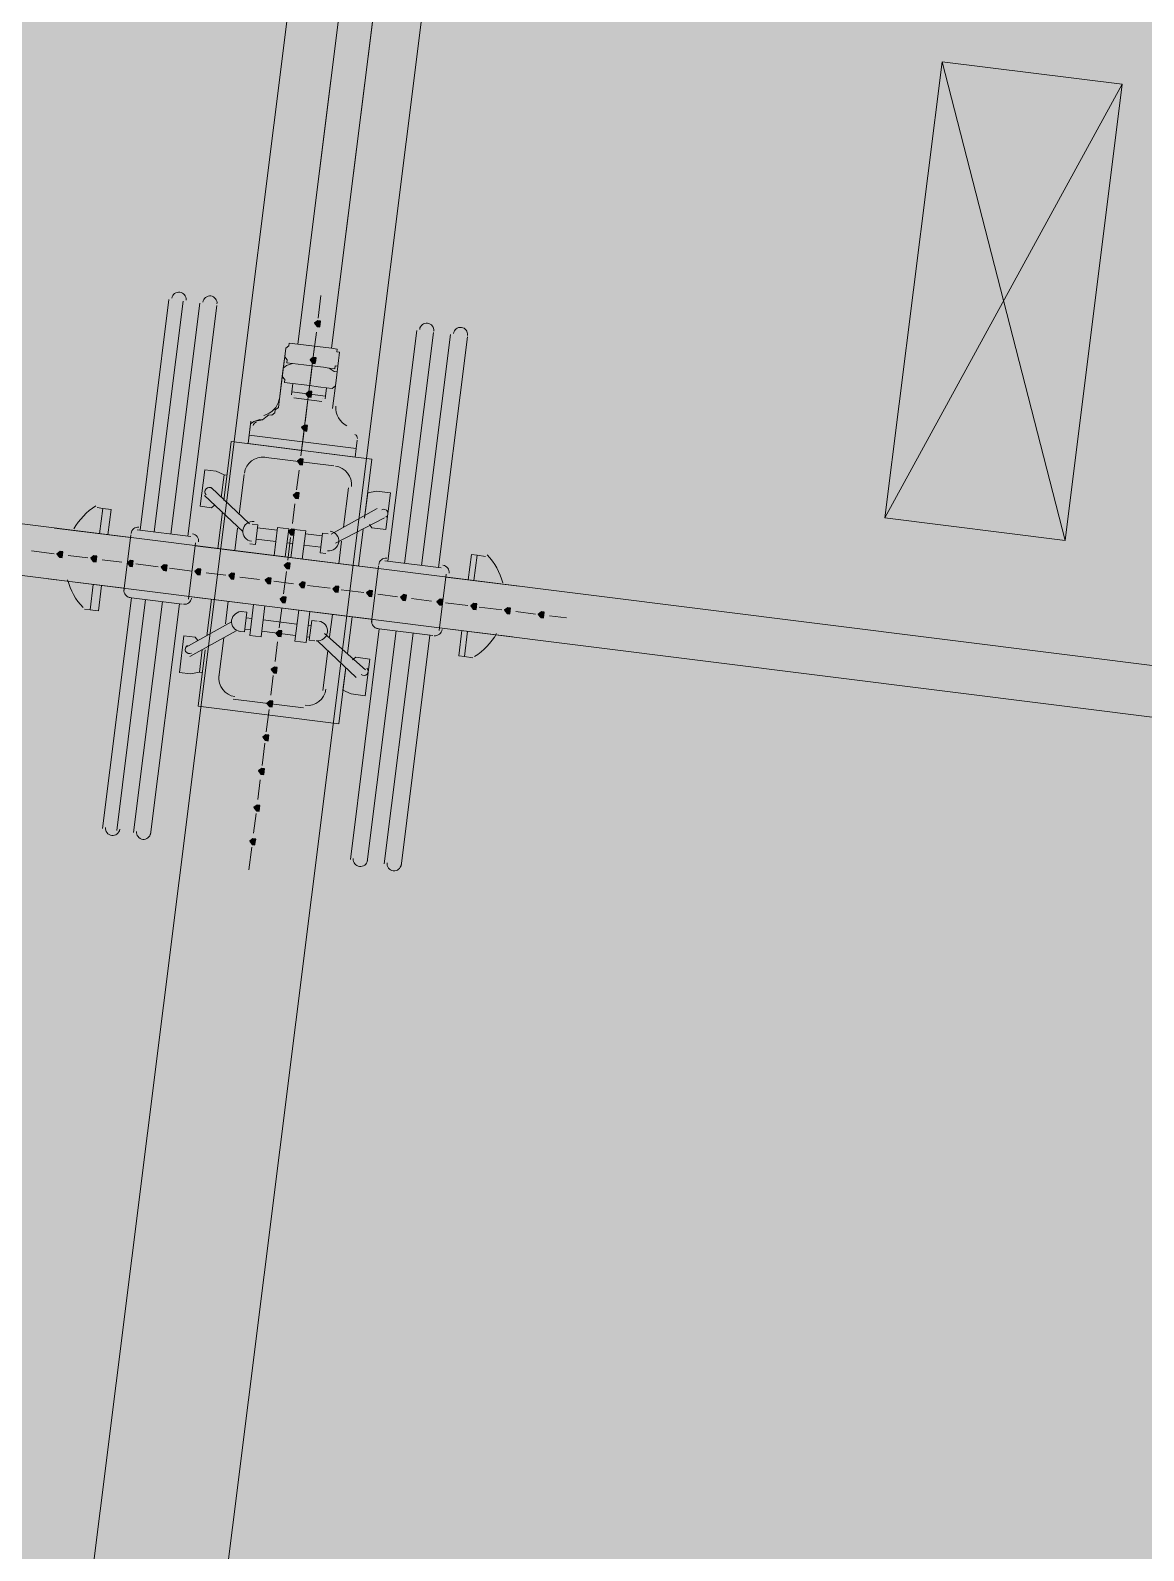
# Model space of a CAD drawing. Header units: metres. Extents: x -4 to 509425, y 7549 to 4732445.
# Drawn here: x 476060.649 to 476063.971, y 4719757.042 to 4719761.578 of the extents above; entities that cross this region are included whole.
import ezdxf

# ---------------------------------------------------------------- set-up
doc = ezdxf.new("R2010")
doc.units = ezdxf.units.M
doc.header["$LTSCALE"] = 0.01
doc.header["$MEASUREMENT"] = 0
doc.layers.get('0').update_dxf_attribs({"lineweight": 0})
doc.layers.add('_SUBESTACIÓN', color=1, linetype='Continuous')
doc.layers.add('SUBESTACION LA VID', color=253, linetype='Continuous')

# ---------------------------------------------------------------- blocks, each defined once
blk = doc.blocks.new('A$Cfff6051d')
at = {"layer": 'SUBESTACION LA VID', "transparency": 33554687}
h = blk.add_hatch(color=256, dxfattribs=at)
h.dxf.hatch_style = 2
h.paths.add_polyline_path([(476061.514, 4719760.7018), (476061.515, 4719760.7102), (476061.5066, 4719760.7112), (476061.4972, 4719760.7039), (476061.5045, 4719760.6944), (476061.5129, 4719760.6934)])
h = blk.add_hatch(color=256, dxfattribs=at)
h.dxf.hatch_style = 2
h.paths.add_polyline_path([(476061.5003, 4719760.5926), (476061.5013, 4719760.601), (476061.4929, 4719760.602), (476061.4835, 4719760.5947), (476061.4908, 4719760.5852), (476061.4992, 4719760.5842)])
h = blk.add_hatch(color=256, dxfattribs=at)
h.dxf.hatch_style = 2
h.paths.add_polyline_path([(476061.4876, 4719760.4918), (476061.4887, 4719760.5002), (476061.4803, 4719760.5012), (476061.4708, 4719760.4939), (476061.4782, 4719760.4844), (476061.4866, 4719760.4834)])
h = blk.add_hatch(color=256, dxfattribs=at)
h.dxf.hatch_style = 2
h.paths.add_polyline_path([(476061.475, 4719760.3909), (476061.4761, 4719760.3993), (476061.4676, 4719760.4004), (476061.4582, 4719760.3931), (476061.4655, 4719760.3836), (476061.474, 4719760.3825)])
h = blk.add_hatch(color=256, dxfattribs=at)
h.dxf.hatch_style = 2
h.paths.add_polyline_path([(476061.4624, 4719760.2901), (476061.4634, 4719760.2985), (476061.455, 4719760.2996), (476061.4456, 4719760.2923), (476061.4529, 4719760.2828), (476061.4613, 4719760.2817)])
h = blk.add_hatch(color=256, dxfattribs=at)
h.dxf.hatch_style = 2
h.paths.add_polyline_path([(476061.4497, 4719760.1893), (476061.4508, 4719760.1977), (476061.4424, 4719760.1988), (476061.4329, 4719760.1914), (476061.4403, 4719760.182), (476061.4487, 4719760.1809)])
h = blk.add_hatch(color=256, dxfattribs=at)
h.dxf.hatch_style = 2
h.paths.add_polyline_path([(476061.436, 4719760.0801), (476061.4371, 4719760.0885), (476061.4287, 4719760.0896), (476061.4192, 4719760.0822), (476061.4266, 4719760.0728), (476061.435, 4719760.0717)])
h = blk.add_hatch(color=256, dxfattribs=at)
h.dxf.hatch_style = 2
h.paths.add_polyline_path([(476060.745, 4719760.0132), (476060.7461, 4719760.0216), (476060.7377, 4719760.0226), (476060.7282, 4719760.0153), (476060.7356, 4719760.0058), (476060.744, 4719760.0048)])
h = blk.add_hatch(color=256, dxfattribs=at)
h.dxf.hatch_style = 2
h.paths.add_polyline_path([(476060.8459, 4719760.0005), (476060.8469, 4719760.0089), (476060.8385, 4719760.01), (476060.8291, 4719760.0027), (476060.8364, 4719759.9932), (476060.8448, 4719759.9921)])
h = blk.add_hatch(color=256, dxfattribs=at)
h.dxf.hatch_style = 2
h.paths.add_polyline_path([(476060.9551, 4719759.9869), (476060.9561, 4719759.9953), (476060.9477, 4719759.9963), (476060.9383, 4719759.989), (476060.9456, 4719759.9795), (476060.954, 4719759.9785)])
h = blk.add_hatch(color=256, dxfattribs=at)
h.dxf.hatch_style = 2
h.paths.add_polyline_path([(476061.0559, 4719759.9742), (476061.0569, 4719759.9826), (476061.0485, 4719759.9837), (476061.0391, 4719759.9763), (476061.0464, 4719759.9669), (476061.0548, 4719759.9658)])
h = blk.add_hatch(color=256, dxfattribs=at)
h.dxf.hatch_style = 2
h.paths.add_polyline_path([(476061.4234, 4719759.9793), (476061.4245, 4719759.9877), (476061.416, 4719759.9888), (476061.4066, 4719759.9814), (476061.4139, 4719759.972), (476061.4223, 4719759.9709)])
h = blk.add_hatch(color=256, dxfattribs=at)
h.dxf.hatch_style = 2
h.paths.add_polyline_path([(476061.1567, 4719759.9616), (476061.1577, 4719759.97), (476061.1493, 4719759.971), (476061.1399, 4719759.9637), (476061.1472, 4719759.9542), (476061.1556, 4719759.9532)])
h = blk.add_hatch(color=256, dxfattribs=at)
h.dxf.hatch_style = 2
h.paths.add_polyline_path([(476061.2575, 4719759.9489), (476061.2585, 4719759.9573), (476061.2501, 4719759.9584), (476061.2407, 4719759.951), (476061.248, 4719759.9416), (476061.2564, 4719759.9405)])
h = blk.add_hatch(color=256, dxfattribs=at)
h.dxf.hatch_style = 2
h.paths.add_polyline_path([(476061.3667, 4719759.9353), (476061.3677, 4719759.9437), (476061.3593, 4719759.9447), (476061.3499, 4719759.9374), (476061.3572, 4719759.9279), (476061.3656, 4719759.9269)])
h = blk.add_hatch(color=256, dxfattribs=at)
h.dxf.hatch_style = 2
h.paths.add_polyline_path([(476061.4675, 4719759.9226), (476061.4685, 4719759.931), (476061.4601, 4719759.9321), (476061.4507, 4719759.9247), (476061.458, 4719759.9153), (476061.4664, 4719759.9142)])
h = blk.add_hatch(color=256, dxfattribs=at)
h.dxf.hatch_style = 2
h.paths.add_polyline_path([(476061.4108, 4719759.8785), (476061.4118, 4719759.8869), (476061.4034, 4719759.888), (476061.394, 4719759.8806), (476061.4013, 4719759.8712), (476061.4097, 4719759.8701)])
h = blk.add_hatch(color=256, dxfattribs=at)
h.dxf.hatch_style = 2
h.paths.add_polyline_path([(476061.5683, 4719759.91), (476061.5693, 4719759.9184), (476061.5609, 4719759.9194), (476061.5515, 4719759.9121), (476061.5588, 4719759.9026), (476061.5672, 4719759.9016)])
h = blk.add_hatch(color=256, dxfattribs=at)
h.dxf.hatch_style = 2
h.paths.add_polyline_path([(476061.6691, 4719759.8973), (476061.6701, 4719759.9057), (476061.6617, 4719759.9068), (476061.6523, 4719759.8994), (476061.6596, 4719759.89), (476061.668, 4719759.8889)])
h = blk.add_hatch(color=256, dxfattribs=at)
h.dxf.hatch_style = 2
h.paths.add_polyline_path([(476061.7699, 4719759.8847), (476061.7709, 4719759.8931), (476061.7625, 4719759.8942), (476061.7531, 4719759.8868), (476061.7604, 4719759.8774), (476061.7688, 4719759.8763)])
h = blk.add_hatch(color=256, dxfattribs=at)
h.dxf.hatch_style = 2
h.paths.add_polyline_path([(476061.8791, 4719759.871), (476061.8802, 4719759.8794), (476061.8718, 4719759.8805), (476061.8623, 4719759.8731), (476061.8696, 4719759.8637), (476061.878, 4719759.8626)])
h = blk.add_hatch(color=256, dxfattribs=at)
h.dxf.hatch_style = 2
h.paths.add_polyline_path([(476061.9799, 4719759.8584), (476061.981, 4719759.8668), (476061.9726, 4719759.8678), (476061.9631, 4719759.8605), (476061.9704, 4719759.851), (476061.9788, 4719759.85)])
h = blk.add_hatch(color=256, dxfattribs=at)
h.dxf.hatch_style = 2
h.paths.add_polyline_path([(476062.0807, 4719759.8457), (476062.0818, 4719759.8541), (476062.0734, 4719759.8552), (476062.0639, 4719759.8478), (476062.0713, 4719759.8384), (476062.0797, 4719759.8373)])
h = blk.add_hatch(color=256, dxfattribs=at)
h.dxf.hatch_style = 2
h.paths.add_polyline_path([(476062.1815, 4719759.8331), (476062.1826, 4719759.8415), (476062.1742, 4719759.8425), (476062.1647, 4719759.8352), (476062.1721, 4719759.8257), (476062.1805, 4719759.8247)])
h = blk.add_hatch(color=256, dxfattribs=at)
h.dxf.hatch_style = 2
h.paths.add_polyline_path([(476061.3981, 4719759.7777), (476061.3992, 4719759.7861), (476061.3908, 4719759.7872), (476061.3813, 4719759.7798), (476061.3887, 4719759.7704), (476061.3971, 4719759.7693)])
h = blk.add_hatch(color=256, dxfattribs=at)
h.dxf.hatch_style = 2
h.paths.add_polyline_path([(476061.3844, 4719759.6685), (476061.3855, 4719759.6769), (476061.3771, 4719759.678), (476061.3676, 4719759.6706), (476061.375, 4719759.6612), (476061.3834, 4719759.6601)])
h = blk.add_hatch(color=256, dxfattribs=at)
h.dxf.hatch_style = 2
h.paths.add_polyline_path([(476061.3718, 4719759.5677), (476061.3728, 4719759.5761), (476061.3644, 4719759.5772), (476061.355, 4719759.5698), (476061.3623, 4719759.5604), (476061.3707, 4719759.5593)])
h = blk.add_hatch(color=256, dxfattribs=at)
h.dxf.hatch_style = 2
h.paths.add_polyline_path([(476061.3592, 4719759.4669), (476061.3602, 4719759.4753), (476061.3518, 4719759.4764), (476061.3423, 4719759.469), (476061.3497, 4719759.4596), (476061.3581, 4719759.4585)])
h = blk.add_hatch(color=256, dxfattribs=at)
h.dxf.hatch_style = 2
h.paths.add_polyline_path([(476061.3465, 4719759.3661), (476061.3476, 4719759.3745), (476061.3392, 4719759.3756), (476061.3297, 4719759.3682), (476061.3371, 4719759.3588), (476061.3455, 4719759.3577)])
h = blk.add_hatch(color=256, dxfattribs=at)
h.dxf.hatch_style = 2
h.paths.add_polyline_path([(476061.3328, 4719759.2569), (476061.3339, 4719759.2653), (476061.3255, 4719759.2664), (476061.316, 4719759.259), (476061.3234, 4719759.2496), (476061.3318, 4719759.2485)])
h = blk.add_hatch(color=256, dxfattribs=at)
h.dxf.hatch_style = 2
h.paths.add_polyline_path([(476061.3202, 4719759.1561), (476061.3212, 4719759.1645), (476061.3128, 4719759.1656), (476061.3034, 4719759.1582), (476061.3107, 4719759.1488), (476061.3191, 4719759.1477)])
at = {"layer": 'SUBESTACION LA VID', "lineweight": 15}
for p, q in [((476073.0778, 4719758.5438), (475977.8264, 4719770.4854)), ((476073.0589, 4719758.3926), (475977.8075, 4719770.3342)), ((476061.7437, 4719763.0108), (476061.4467, 4719760.6419)), ((476061.8445, 4719762.9982), (476061.5475, 4719760.6293)), ((476063.1992, 4719760.1236), (476063.9074, 4719761.417)), ((476061.0625, 4719760.7754), (476060.9761, 4719760.0866)), ((476061.0181, 4719760.0813), (476061.1045, 4719760.7702)), ((476061.1549, 4719760.7638), (476061.0685, 4719760.075)), ((476061.1189, 4719760.0687), (476061.2053, 4719760.7575)), ((476061.5161, 4719760.7868), (476061.5077, 4719760.7196)), ((476061.5024, 4719760.6776), (476061.495, 4719760.6188)), ((476061.7153, 4719759.9939), (476061.8017, 4719760.6828)), ((476061.8521, 4719760.6764), (476061.7657, 4719759.9876)), ((476061.8161, 4719759.9813), (476061.9025, 4719760.6701)), ((476061.9529, 4719760.6638), (476061.8665, 4719759.975)), ((476061.4089, 4719760.6125), (476061.4016, 4719760.5537)), ((476061.4898, 4719760.5768), (476061.4824, 4719760.518)), ((476061.5612, 4719760.5337), (476061.5685, 4719760.5925)), ((476061.391, 4719760.4697), (476061.4016, 4719760.5537)), ((476061.5612, 4719760.5337), (476061.5506, 4719760.4497)), ((476061.4278, 4719760.4907), (476061.4299, 4719760.5075)), ((476061.5191, 4719760.4707), (476061.4351, 4719760.4813)), ((476061.4362, 4719760.4897), (476061.4362, 4719760.4897)), ((476061.4771, 4719760.476), (476061.4687, 4719760.4088)), ((476061.5202, 4719760.4791), (476061.5202, 4719760.4791)), ((476061.5307, 4719760.4949), (476061.5286, 4719760.4781)), ((476061.3154, 4719760.411), (476061.3416, 4719760.4162)), ((476061.226, 4719760.1747), (476061.2482, 4719760.3511)), ((476061.6682, 4719760.2985), (476061.2482, 4719760.3511)), ((476061.6209, 4719760.33), (476061.3017, 4719760.37)), ((476061.4645, 4719760.3752), (476061.4561, 4719760.308)), ((476061.5548, 4719760.2786), (476061.3448, 4719760.3049)), ((476061.6461, 4719760.1221), (476061.6682, 4719760.2985)), ((476061.2722, 4719760.1348), (476061.287, 4719760.2524)), ((476061.4508, 4719760.266), (476061.4434, 4719760.2072)), ((476061.1883, 4719760.2136), (476061.3027, 4719760.1054)), ((476061.583, 4719760.0958), (476061.5978, 4719760.2134)), ((476060.848, 4719760.1539), (476060.8648, 4719760.1518)), ((476061.1683, 4719760.1905), (476061.2827, 4719760.0823)), ((476061.4382, 4719760.1652), (476061.4308, 4719760.1064)), ((476061.2081, 4719760.0319), (476061.2218, 4719760.1411)), ((476061.6839, 4719760.1515), (476061.5463, 4719760.0748)), ((476061.7059, 4719760.1231), (476061.5599, 4719760.0475)), ((476060.9477, 4719760.0646), (476060.7209, 4719760.093)), ((476060.9277, 4719759.905), (476060.9488, 4719760.073)), ((476061.1273, 4719760.0677), (476060.9677, 4719760.0877)), ((476061.2586, 4719760.0256), (476061.267, 4719760.0928)), ((476061.3856, 4719760.0865), (476061.3268, 4719760.0938)), ((476061.3761, 4719760.0109), (476061.3867, 4719760.0949)), ((476061.4203, 4719760.0906), (476061.3867, 4719760.0949)), ((476061.4097, 4719760.0066), (476061.4203, 4719760.0906)), ((476061.4255, 4719760.0644), (476061.4171, 4719759.9972)), ((476061.436, 4719760.0801), (476061.4192, 4719760.0822)), ((476061.4266, 4719760.0045), (476061.4371, 4719760.0885)), ((476061.4707, 4719760.0843), (476061.4371, 4719760.0885)), ((476061.4602, 4719760.0003), (476061.4707, 4719760.0843)), ((476061.52, 4719760.0696), (476061.4696, 4719760.0759)), ((476061.5379, 4719760.0759), (476061.5211, 4719760.078)), ((476061.6282, 4719759.9793), (476061.6418, 4719760.0885)), ((476060.7198, 4719760.0163), (476060.6526, 4719760.0248)), ((476061.142, 4719760.0487), (476061.1209, 4719759.8807)), ((476061.687, 4719759.9719), (476061.1409, 4719760.0403)), ((476061.3814, 4719760.0529), (476061.3226, 4719760.0602)), ((476061.4318, 4719760.0465), (476061.415, 4719760.0486)), ((476061.5158, 4719760.036), (476061.4654, 4719760.0423)), ((476061.5694, 4719759.9866), (476061.5778, 4719760.0538)), ((476060.8207, 4719760.0037), (476060.7618, 4719760.0111)), ((476060.9215, 4719759.9911), (476060.8627, 4719759.9984)), ((476061.0307, 4719759.9774), (476060.9635, 4719759.9858)), ((476061.1315, 4719759.9647), (476061.0643, 4719759.9732)), ((476061.688, 4719759.9803), (476061.667, 4719759.8123)), ((476061.7069, 4719759.995), (476061.8749, 4719759.9739)), ((476062.0073, 4719760.0085), (476061.9821, 4719760.0117)), ((476060.9288, 4719759.9134), (476060.702, 4719759.9418)), ((476061.2323, 4719759.9521), (476061.1735, 4719759.9595)), ((476061.3331, 4719759.9395), (476061.2743, 4719759.9468)), ((476061.4339, 4719759.9268), (476061.3751, 4719759.9342)), ((476061.4129, 4719759.9636), (476061.4045, 4719759.8964)), ((476061.8686, 4719759.787), (476061.8896, 4719759.955)), ((476061.8886, 4719759.9466), (476062.107, 4719759.9192)), ((476060.8521, 4719759.8462), (476060.8616, 4719759.9218)), ((476060.8645, 4719759.1962), (476060.9508, 4719759.885)), ((476061.102, 4719759.866), (476060.9424, 4719759.8861)), ((476061.668, 4719759.8207), (476061.122, 4719759.8891)), ((476061.5431, 4719759.9131), (476061.4759, 4719759.9216)), ((476061.6439, 4719759.9005), (476061.5767, 4719759.9089)), ((476061.7447, 4719759.8879), (476061.6859, 4719759.8952)), ((476061.8455, 4719759.8752), (476061.7867, 4719759.8826)), ((476060.8269, 4719759.8493), (476060.8101, 4719759.8514)), ((476060.9928, 4719759.8797), (476060.9065, 4719759.1909)), ((476060.9569, 4719759.1846), (476061.0432, 4719759.8734)), ((476061.0936, 4719759.8671), (476061.0073, 4719759.1783)), ((476061.1755, 4719759.7715), (476061.1892, 4719759.8807)), ((476061.2312, 4719759.8072), (476061.2396, 4719759.8744)), ((476061.3152, 4719759.8649), (476061.3036, 4719759.7725)), ((476061.3488, 4719759.8607), (476061.3372, 4719759.7683)), ((476061.3992, 4719759.8544), (476061.3918, 4719759.7956)), ((476061.4496, 4719759.8481), (476061.438, 4719759.7557)), ((476061.4832, 4719759.8439), (476061.4716, 4719759.7514)), ((476061.9547, 4719759.8615), (476061.8875, 4719759.87)), ((476062.0555, 4719759.8489), (476061.9883, 4719759.8573)), ((476062.1563, 4719759.8363), (476062.0975, 4719759.8436)), ((476061.1114, 4719759.7369), (476061.249, 4719759.8135)), ((476061.3057, 4719759.7893), (476061.2889, 4719759.7914)), ((476061.3099, 4719759.8229), (476061.2931, 4719759.825)), ((476061.4443, 4719759.8061), (476061.3435, 4719759.8187)), ((476061.4863, 4719759.8008), (476061.4779, 4719759.8018)), ((476061.542, 4719759.7682), (476061.5504, 4719759.8354)), ((476061.5955, 4719759.7188), (476061.6092, 4719759.8281)), ((476061.6901, 4719759.7923), (476061.6037, 4719759.1035)), ((476061.6817, 4719759.7934), (476061.8497, 4719759.7723)), ((476061.8696, 4719759.7954), (476062.088, 4719759.768)), ((476062.2487, 4719759.8247), (476062.1983, 4719759.831)), ((476061.1251, 4719759.7096), (476061.2627, 4719759.7862)), ((476061.2112, 4719759.6476), (476061.2259, 4719759.7652)), ((476061.3372, 4719759.7683), (476061.3036, 4719759.7725)), ((476061.4401, 4719759.7725), (476061.3393, 4719759.7851)), ((476061.3866, 4719759.7536), (476061.3792, 4719759.6948)), ((476061.4716, 4719759.7514), (476061.438, 4719759.7557)), ((476061.4821, 4719759.7672), (476061.4737, 4719759.7682)), ((476061.4979, 4719759.7567), (476061.4811, 4719759.7588)), ((476061.6207, 4719759.6474), (476061.5063, 4719759.7556)), ((476061.6491, 4719759.6695), (476061.5262, 4719759.7787)), ((476061.6541, 4719759.0972), (476061.7405, 4719759.786)), ((476061.7909, 4719759.7797), (476061.7045, 4719759.0909)), ((476061.7549, 4719759.0845), (476061.8413, 4719759.7734)), ((476061.9273, 4719759.7114), (476061.9368, 4719759.787)), ((476061.1492, 4719759.5615), (476061.1702, 4719759.7295)), ((476061.522, 4719759.6086), (476061.5367, 4719759.7262)), ((476061.9441, 4719759.7093), (476061.9693, 4719759.7061)), ((476061.5692, 4719759.5088), (476061.5902, 4719759.6768)), ((476061.3739, 4719759.6528), (476061.3665, 4719759.594)), ((476061.4642, 4719759.5561), (476061.2542, 4719759.5825)), ((476061.5692, 4719759.5088), (476061.1492, 4719759.5615)), ((476061.3613, 4719759.552), (476061.3529, 4719759.4848)), ((476061.3486, 4719759.4512), (476061.3402, 4719759.384)), ((476061.335, 4719759.342), (476061.3276, 4719759.2832)), ((476061.3223, 4719759.2412), (476061.3149, 4719759.1824)), ((476061.3097, 4719759.1404), (476061.3013, 4719759.0732))]:
    blk.add_line(p, q, dxfattribs=at)
for points in [[(476073.0589, 4719758.3926), (476073.0778, 4719758.5438), (475977.8264, 4719770.4854), (475977.8075, 4719770.3342), (476073.0589, 4719758.3926)], [(476062.275, 4719768.4732), (476062.0338, 4719766.5495), (476057.6569, 4719731.6377)], [(476062.6698, 4719768.4237), (476062.4286, 4719766.5), (476058.0517, 4719731.5882)], [(476061.7437, 4719763.0108), (476061.8445, 4719762.9982), (476061.5475, 4719760.6293), (476061.4467, 4719760.6419), (476061.7437, 4719763.0108)], [(476063.3698, 4719761.4844), (476063.9074, 4719761.417), (476063.7368, 4719760.0562), (476063.1992, 4719760.1236), (476063.3698, 4719761.4844), (476063.7368, 4719760.0562)], [(476061.3049, 4719760.3952), (476061.2986, 4719760.3448), (476061.4582, 4719760.3248), (476061.4971, 4719760.6356), (476061.4719, 4719760.6388), (476061.4635, 4719760.6398), (476061.4467, 4719760.6419), (476061.4383, 4719760.643), (476061.4299, 4719760.644), (476061.4215, 4719760.6451), (476061.4205, 4719760.6367), (476061.411, 4719760.6293), (476061.41, 4719760.6209), (476061.4089, 4719760.6125), (476061.4016, 4719760.5537), (476061.391, 4719760.4697), (476061.39, 4719760.4613), (476061.3889, 4719760.4529), (476061.3795, 4719760.4456), (476061.3784, 4719760.4372), (476061.369, 4719760.4298), (476061.3606, 4719760.4309), (476061.3511, 4719760.4235), (476061.3416, 4719760.4162), (476061.3332, 4719760.4173), (476061.3154, 4719760.411), (476061.3059, 4719760.4036), (476061.3049, 4719760.3952)], [(476061.4089, 4719760.6125), (476061.4079, 4719760.6041), (476061.4152, 4719760.5947), (476061.4142, 4719760.5863), (476061.431, 4719760.5842), (476061.4478, 4719760.5821), (476061.4646, 4719760.58), (476061.4898, 4719760.5768), (476061.515, 4719760.5736), (476061.5234, 4719760.5726), (476061.5402, 4719760.5705), (476061.557, 4719760.5684), (476061.558, 4719760.5768), (476061.5664, 4719760.5757), (476061.5675, 4719760.5841), (476061.5685, 4719760.5925), (476061.5696, 4719760.6009), (476061.5706, 4719760.6093), (476061.5717, 4719760.6177), (476061.5633, 4719760.6188), (476061.5643, 4719760.6272), (476061.5475, 4719760.6293), (476061.5307, 4719760.6314), (476061.5223, 4719760.6324), (476061.4971, 4719760.6356), (476061.4719, 4719760.6388), (476061.4551, 4719760.6409), (476061.4383, 4719760.643), (476061.4215, 4719760.6451), (476061.4205, 4719760.6367), (476061.411, 4719760.6293), (476061.41, 4719760.6209), (476061.4089, 4719760.6125)], [(476061.4824, 4719760.518), (476061.5076, 4719760.5148), (476061.516, 4719760.5138), (476061.5328, 4719760.5117), (476061.5496, 4719760.5096), (476061.5591, 4719760.5169), (476061.5601, 4719760.5253), (476061.5612, 4719760.5337), (476061.5622, 4719760.5421), (476061.5633, 4719760.5505), (476061.5643, 4719760.5589), (476061.5559, 4719760.56), (476061.5402, 4719760.5705), (476061.5234, 4719760.5726), (476061.515, 4719760.5736), (476061.4898, 4719760.5768), (476061.4646, 4719760.58), (476061.4478, 4719760.5821), (476061.431, 4719760.5842), (476061.4131, 4719760.5779), (476061.4037, 4719760.5705), (476061.4026, 4719760.5621), (476061.4016, 4719760.5537), (476061.4005, 4719760.5453), (476061.4078, 4719760.5359), (476061.4068, 4719760.5275), (476061.4236, 4719760.5254), (476061.4404, 4719760.5233), (476061.4572, 4719760.5212), (476061.4824, 4719760.518)], [(476061.5328, 4719760.5117), (476061.5296, 4719760.4865), (476061.4288, 4719760.4991), (476061.432, 4719760.5243)], [(476061.6241, 4719760.3552), (476061.6209, 4719760.33), (476061.6178, 4719760.3048), (476061.2986, 4719760.3448), (476061.3017, 4719760.37), (476061.3049, 4719760.3952)], [(476061.1557, 4719760.1579), (476061.1694, 4719760.2671), (476061.203, 4719760.2629), (476061.2271, 4719760.2514)], [(476061.2355, 4719760.2503), (476061.2271, 4719760.2514), (476061.2187, 4719760.1842)], [(476061.6608, 4719760.1032), (476061.6681, 4719760.0937), (476061.7101, 4719760.0884), (476061.7238, 4719760.1976), (476061.6818, 4719760.2029), (476061.6555, 4719760.1977), (476061.6471, 4719760.1305)], [(476061.1557, 4719760.1579), (476061.1893, 4719760.1537), (476061.1987, 4719760.1611)], [(476060.8805, 4719760.073), (476060.89, 4719760.1486), (476060.8648, 4719760.1518), (476060.8553, 4719760.0761)], [(476061.3037, 4719760.0455), (476061.3205, 4719760.0434), (476061.3279, 4719760.1022), (476061.3111, 4719760.1043)], [(476061.5305, 4719760.0171), (476061.5137, 4719760.0192), (476061.5211, 4719760.078)], [(476061.9558, 4719759.9382), (476061.9653, 4719760.0138), (476061.9821, 4719760.0117), (476061.9726, 4719759.9361)], [(476060.8364, 4719759.9249), (476060.8269, 4719759.8493), (476060.8521, 4719759.8462)], [(476061.2784, 4719759.8439), (476061.2952, 4719759.8418), (476061.2879, 4719759.783), (476061.2711, 4719759.7851)], [(476061.5052, 4719759.8155), (476061.4884, 4719759.8176), (476061.4811, 4719759.7588)], [(476061.1072, 4719759.7715), (476061.0936, 4719759.6623), (476061.1272, 4719759.6581), (476061.1534, 4719759.6634)], [(476061.1072, 4719759.7715), (476061.1408, 4719759.7673), (476061.1482, 4719759.7579)], [(476061.9536, 4719759.7849), (476061.9441, 4719759.7093), (476061.9273, 4719759.7114)], [(476061.1618, 4719759.6623), (476061.1534, 4719759.6634), (476061.1618, 4719759.7306)], [(476061.6102, 4719759.6999), (476061.6197, 4719759.7073), (476061.6617, 4719759.702), (476061.648, 4719759.5928), (476061.606, 4719759.5981), (476061.5818, 4719759.6096), (476061.5902, 4719759.6768)]]:
    blk.add_lwpolyline(points, dxfattribs=at)
at = {"layer": 'SUBESTACION LA VID'}
for points in [[(476061.514, 4719760.7018), (476061.515, 4719760.7102), (476061.5066, 4719760.7112), (476061.4972, 4719760.7039), (476061.5045, 4719760.6944), (476061.5129, 4719760.6934)], [(476061.5003, 4719760.5926), (476061.5013, 4719760.601), (476061.4929, 4719760.602), (476061.4835, 4719760.5947), (476061.4908, 4719760.5852), (476061.4992, 4719760.5842)], [(476061.4876, 4719760.4918), (476061.4887, 4719760.5002), (476061.4803, 4719760.5012), (476061.4708, 4719760.4939), (476061.4782, 4719760.4844), (476061.4866, 4719760.4834)], [(476061.475, 4719760.3909), (476061.4761, 4719760.3993), (476061.4676, 4719760.4004), (476061.4582, 4719760.3931), (476061.4655, 4719760.3836), (476061.474, 4719760.3825)], [(476061.4624, 4719760.2901), (476061.4634, 4719760.2985), (476061.455, 4719760.2996), (476061.4456, 4719760.2923), (476061.4529, 4719760.2828), (476061.4613, 4719760.2817)], [(476061.4497, 4719760.1893), (476061.4508, 4719760.1977), (476061.4424, 4719760.1988), (476061.4329, 4719760.1914), (476061.4403, 4719760.182), (476061.4487, 4719760.1809)], [(476061.436, 4719760.0801), (476061.4371, 4719760.0885), (476061.4287, 4719760.0896), (476061.4192, 4719760.0822), (476061.4266, 4719760.0728), (476061.435, 4719760.0717)], [(476060.745, 4719760.0132), (476060.7461, 4719760.0216), (476060.7377, 4719760.0226), (476060.7282, 4719760.0153), (476060.7356, 4719760.0058), (476060.744, 4719760.0048)], [(476060.8459, 4719760.0005), (476060.8469, 4719760.0089), (476060.8385, 4719760.01), (476060.8291, 4719760.0027), (476060.8364, 4719759.9932), (476060.8448, 4719759.9921)], [(476060.9551, 4719759.9869), (476060.9561, 4719759.9953), (476060.9477, 4719759.9963), (476060.9383, 4719759.989), (476060.9456, 4719759.9795), (476060.954, 4719759.9785)], [(476061.0559, 4719759.9742), (476061.0569, 4719759.9826), (476061.0485, 4719759.9837), (476061.0391, 4719759.9763), (476061.0464, 4719759.9669), (476061.0548, 4719759.9658)], [(476061.4234, 4719759.9793), (476061.4245, 4719759.9877), (476061.416, 4719759.9888), (476061.4066, 4719759.9814), (476061.4139, 4719759.972), (476061.4223, 4719759.9709)], [(476061.1567, 4719759.9616), (476061.1577, 4719759.97), (476061.1493, 4719759.971), (476061.1399, 4719759.9637), (476061.1472, 4719759.9542), (476061.1556, 4719759.9532)], [(476061.2575, 4719759.9489), (476061.2585, 4719759.9573), (476061.2501, 4719759.9584), (476061.2407, 4719759.951), (476061.248, 4719759.9416), (476061.2564, 4719759.9405)], [(476061.3667, 4719759.9353), (476061.3677, 4719759.9437), (476061.3593, 4719759.9447), (476061.3499, 4719759.9374), (476061.3572, 4719759.9279), (476061.3656, 4719759.9269)], [(476061.4675, 4719759.9226), (476061.4685, 4719759.931), (476061.4601, 4719759.9321), (476061.4507, 4719759.9247), (476061.458, 4719759.9153), (476061.4664, 4719759.9142)], [(476061.4108, 4719759.8785), (476061.4118, 4719759.8869), (476061.4034, 4719759.888), (476061.394, 4719759.8806), (476061.4013, 4719759.8712), (476061.4097, 4719759.8701)], [(476061.5683, 4719759.91), (476061.5693, 4719759.9184), (476061.5609, 4719759.9194), (476061.5515, 4719759.9121), (476061.5588, 4719759.9026), (476061.5672, 4719759.9016)], [(476061.6691, 4719759.8973), (476061.6701, 4719759.9057), (476061.6617, 4719759.9068), (476061.6523, 4719759.8994), (476061.6596, 4719759.89), (476061.668, 4719759.8889)], [(476061.7699, 4719759.8847), (476061.7709, 4719759.8931), (476061.7625, 4719759.8942), (476061.7531, 4719759.8868), (476061.7604, 4719759.8774), (476061.7688, 4719759.8763)], [(476061.8791, 4719759.871), (476061.8802, 4719759.8794), (476061.8718, 4719759.8805), (476061.8623, 4719759.8731), (476061.8696, 4719759.8637), (476061.878, 4719759.8626)], [(476061.9799, 4719759.8584), (476061.981, 4719759.8668), (476061.9726, 4719759.8678), (476061.9631, 4719759.8605), (476061.9704, 4719759.851), (476061.9788, 4719759.85)], [(476062.0807, 4719759.8457), (476062.0818, 4719759.8541), (476062.0734, 4719759.8552), (476062.0639, 4719759.8478), (476062.0713, 4719759.8384), (476062.0797, 4719759.8373)], [(476062.1815, 4719759.8331), (476062.1826, 4719759.8415), (476062.1742, 4719759.8425), (476062.1647, 4719759.8352), (476062.1721, 4719759.8257), (476062.1805, 4719759.8247)], [(476061.3981, 4719759.7777), (476061.3992, 4719759.7861), (476061.3908, 4719759.7872), (476061.3813, 4719759.7798), (476061.3887, 4719759.7704), (476061.3971, 4719759.7693)], [(476061.3844, 4719759.6685), (476061.3855, 4719759.6769), (476061.3771, 4719759.678), (476061.3676, 4719759.6706), (476061.375, 4719759.6612), (476061.3834, 4719759.6601)], [(476061.3718, 4719759.5677), (476061.3728, 4719759.5761), (476061.3644, 4719759.5772), (476061.355, 4719759.5698), (476061.3623, 4719759.5604), (476061.3707, 4719759.5593)], [(476061.3592, 4719759.4669), (476061.3602, 4719759.4753), (476061.3518, 4719759.4764), (476061.3423, 4719759.469), (476061.3497, 4719759.4596), (476061.3581, 4719759.4585)], [(476061.3465, 4719759.3661), (476061.3476, 4719759.3745), (476061.3392, 4719759.3756), (476061.3297, 4719759.3682), (476061.3371, 4719759.3588), (476061.3455, 4719759.3577)], [(476061.3328, 4719759.2569), (476061.3339, 4719759.2653), (476061.3255, 4719759.2664), (476061.316, 4719759.259), (476061.3234, 4719759.2496), (476061.3318, 4719759.2485)], [(476061.3202, 4719759.1561), (476061.3212, 4719759.1645), (476061.3128, 4719759.1656), (476061.3034, 4719759.1582), (476061.3107, 4719759.1488), (476061.3191, 4719759.1477)]]:
    blk.add_lwpolyline(points, close=True, dxfattribs=at)
at = {"layer": 'SUBESTACION LA VID', "lineweight": 0}
for points in [[(476061.514, 4719760.7018), (476061.515, 4719760.7102), (476061.5066, 4719760.7112), (476061.4972, 4719760.7039), (476061.5045, 4719760.6944), (476061.5129, 4719760.6934)], [(476061.5003, 4719760.5926), (476061.5013, 4719760.601), (476061.4929, 4719760.602), (476061.4835, 4719760.5947), (476061.4908, 4719760.5852), (476061.4992, 4719760.5842)], [(476061.4876, 4719760.4918), (476061.4887, 4719760.5002), (476061.4803, 4719760.5012), (476061.4708, 4719760.4939), (476061.4782, 4719760.4844), (476061.4866, 4719760.4834)], [(476061.475, 4719760.3909), (476061.4761, 4719760.3993), (476061.4676, 4719760.4004), (476061.4582, 4719760.3931), (476061.4655, 4719760.3836), (476061.474, 4719760.3825)], [(476061.4624, 4719760.2901), (476061.4634, 4719760.2985), (476061.455, 4719760.2996), (476061.4456, 4719760.2923), (476061.4529, 4719760.2828), (476061.4613, 4719760.2817)], [(476061.4497, 4719760.1893), (476061.4508, 4719760.1977), (476061.4424, 4719760.1988), (476061.4329, 4719760.1914), (476061.4403, 4719760.182), (476061.4487, 4719760.1809)], [(476061.436, 4719760.0801), (476061.4371, 4719760.0885), (476061.4287, 4719760.0896), (476061.4192, 4719760.0822), (476061.4266, 4719760.0728), (476061.435, 4719760.0717)], [(476060.745, 4719760.0132), (476060.7461, 4719760.0216), (476060.7377, 4719760.0226), (476060.7282, 4719760.0153), (476060.7356, 4719760.0058), (476060.744, 4719760.0048)], [(476060.8459, 4719760.0005), (476060.8469, 4719760.0089), (476060.8385, 4719760.01), (476060.8291, 4719760.0027), (476060.8364, 4719759.9932), (476060.8448, 4719759.9921)], [(476060.9551, 4719759.9869), (476060.9561, 4719759.9953), (476060.9477, 4719759.9963), (476060.9383, 4719759.989), (476060.9456, 4719759.9795), (476060.954, 4719759.9785)], [(476061.0559, 4719759.9742), (476061.0569, 4719759.9826), (476061.0485, 4719759.9837), (476061.0391, 4719759.9763), (476061.0464, 4719759.9669), (476061.0548, 4719759.9658)], [(476061.4234, 4719759.9793), (476061.4245, 4719759.9877), (476061.416, 4719759.9888), (476061.4066, 4719759.9814), (476061.4139, 4719759.972), (476061.4223, 4719759.9709)], [(476061.1567, 4719759.9616), (476061.1577, 4719759.97), (476061.1493, 4719759.971), (476061.1399, 4719759.9637), (476061.1472, 4719759.9542), (476061.1556, 4719759.9532)], [(476061.2575, 4719759.9489), (476061.2585, 4719759.9573), (476061.2501, 4719759.9584), (476061.2407, 4719759.951), (476061.248, 4719759.9416), (476061.2564, 4719759.9405)], [(476061.3667, 4719759.9353), (476061.3677, 4719759.9437), (476061.3593, 4719759.9447), (476061.3499, 4719759.9374), (476061.3572, 4719759.9279), (476061.3656, 4719759.9269)], [(476061.4675, 4719759.9226), (476061.4685, 4719759.931), (476061.4601, 4719759.9321), (476061.4507, 4719759.9247), (476061.458, 4719759.9153), (476061.4664, 4719759.9142)], [(476061.4108, 4719759.8785), (476061.4118, 4719759.8869), (476061.4034, 4719759.888), (476061.394, 4719759.8806), (476061.4013, 4719759.8712), (476061.4097, 4719759.8701)], [(476061.5683, 4719759.91), (476061.5693, 4719759.9184), (476061.5609, 4719759.9194), (476061.5515, 4719759.9121), (476061.5588, 4719759.9026), (476061.5672, 4719759.9016)], [(476061.6691, 4719759.8973), (476061.6701, 4719759.9057), (476061.6617, 4719759.9068), (476061.6523, 4719759.8994), (476061.6596, 4719759.89), (476061.668, 4719759.8889)], [(476061.7699, 4719759.8847), (476061.7709, 4719759.8931), (476061.7625, 4719759.8942), (476061.7531, 4719759.8868), (476061.7604, 4719759.8774), (476061.7688, 4719759.8763)], [(476061.8791, 4719759.871), (476061.8802, 4719759.8794), (476061.8718, 4719759.8805), (476061.8623, 4719759.8731), (476061.8696, 4719759.8637), (476061.878, 4719759.8626)], [(476061.9799, 4719759.8584), (476061.981, 4719759.8668), (476061.9726, 4719759.8678), (476061.9631, 4719759.8605), (476061.9704, 4719759.851), (476061.9788, 4719759.85)], [(476062.0807, 4719759.8457), (476062.0818, 4719759.8541), (476062.0734, 4719759.8552), (476062.0639, 4719759.8478), (476062.0713, 4719759.8384), (476062.0797, 4719759.8373)], [(476062.1815, 4719759.8331), (476062.1826, 4719759.8415), (476062.1742, 4719759.8425), (476062.1647, 4719759.8352), (476062.1721, 4719759.8257), (476062.1805, 4719759.8247)], [(476061.3981, 4719759.7777), (476061.3992, 4719759.7861), (476061.3908, 4719759.7872), (476061.3813, 4719759.7798), (476061.3887, 4719759.7704), (476061.3971, 4719759.7693)], [(476061.3844, 4719759.6685), (476061.3855, 4719759.6769), (476061.3771, 4719759.678), (476061.3676, 4719759.6706), (476061.375, 4719759.6612), (476061.3834, 4719759.6601)], [(476061.3718, 4719759.5677), (476061.3728, 4719759.5761), (476061.3644, 4719759.5772), (476061.355, 4719759.5698), (476061.3623, 4719759.5604), (476061.3707, 4719759.5593)], [(476061.3592, 4719759.4669), (476061.3602, 4719759.4753), (476061.3518, 4719759.4764), (476061.3423, 4719759.469), (476061.3497, 4719759.4596), (476061.3581, 4719759.4585)], [(476061.3465, 4719759.3661), (476061.3476, 4719759.3745), (476061.3392, 4719759.3756), (476061.3297, 4719759.3682), (476061.3371, 4719759.3588), (476061.3455, 4719759.3577)], [(476061.3328, 4719759.2569), (476061.3339, 4719759.2653), (476061.3255, 4719759.2664), (476061.316, 4719759.259), (476061.3234, 4719759.2496), (476061.3318, 4719759.2485)], [(476061.3202, 4719759.1561), (476061.3212, 4719759.1645), (476061.3128, 4719759.1656), (476061.3034, 4719759.1582), (476061.3107, 4719759.1488), (476061.3191, 4719759.1477)]]:
    blk.add_lwpolyline(points, close=True, dxfattribs=at)
for points in [[(476061.391, 4719760.4697), (476061.4089, 4719760.6125), (476061.41, 4719760.6209), (476061.391, 4719760.4697), (476061.411, 4719760.6293)], [(476061.2986, 4719760.3448), (476061.3059, 4719760.4036), (476061.2986, 4719760.3448), (476061.307, 4719760.412)]]:
    blk.add_lwpolyline(points, dxfattribs=at)
at = {"layer": 'SUBESTACION LA VID'}
for points in [[(475976.8769, 4719766.927), (475976.8769, 4719766.927), (475976.8959, 4719767.0782), (475976.8959, 4719767.0782), (475976.8959, 4719767.0782), (476072.6239, 4719754.9233), (476072.6239, 4719754.9233), (476072.6239, 4719754.9233), (475976.8769, 4719766.927), (475976.8769, 4719766.927)], [(475976.8959, 4719767.0782), (475976.8959, 4719767.0782), (476072.6239, 4719754.9233), (476072.6239, 4719754.9233), (476072.6239, 4719754.9233), (476072.6429, 4719755.0745), (476072.6429, 4719755.0745), (476072.6429, 4719755.0745), (475976.8959, 4719767.0782), (475976.8959, 4719767.0782)]]:
    blk.add_open_spline(points, degree=3, knots=[0, 0, 0, 0, 1, 1, 1, 2, 2, 2, 3, 3, 3, 3], dxfattribs=at)
at = {"layer": 'SUBESTACION LA VID', "lineweight": 0}
for points in [[(475976.8769, 4719766.927), (475976.8769, 4719766.927), (475976.8959, 4719767.0782), (475976.8959, 4719767.0782), (475976.8959, 4719767.0782), (476072.6239, 4719754.9233), (476072.6239, 4719754.9233), (476072.6239, 4719754.9233), (475976.8769, 4719766.927), (475976.8769, 4719766.927)], [(475976.8959, 4719767.0782), (475976.8959, 4719767.0782), (476072.6239, 4719754.9233), (476072.6239, 4719754.9233), (476072.6239, 4719754.9233), (476072.6429, 4719755.0745), (476072.6429, 4719755.0745), (476072.6429, 4719755.0745), (475976.8959, 4719767.0782), (475976.8959, 4719767.0782)]]:
    blk.add_open_spline(points, degree=3, knots=[0, 0, 0, 0, 1, 1, 1, 2, 2, 2, 3, 3, 3, 3], dxfattribs=at)
at = {"layer": 'SUBESTACION LA VID', "lineweight": 15}
for points in [[(476061.1134, 4719760.7733), (476061.1148, 4719760.7849), (476061.1066, 4719760.7955), (476061.095, 4719760.7969), (476061.0834, 4719760.7984), (476061.0728, 4719760.7902), (476061.0714, 4719760.7786)], [(476061.2058, 4719760.7617), (476061.2072, 4719760.7733), (476061.199, 4719760.7839), (476061.1874, 4719760.7854), (476061.1758, 4719760.7868), (476061.1652, 4719760.7786), (476061.1638, 4719760.767)], [(476061.8526, 4719760.6806), (476061.8541, 4719760.6922), (476061.8458, 4719760.7028), (476061.8342, 4719760.7043), (476061.8226, 4719760.7057), (476061.8121, 4719760.6975), (476061.8106, 4719760.6859)], [(476061.9534, 4719760.668), (476061.9549, 4719760.6796), (476061.9466, 4719760.6902), (476061.935, 4719760.6916), (476061.9235, 4719760.6931), (476061.9129, 4719760.6849), (476061.9114, 4719760.6733)], [(476061.191, 4719760.2109), (476061.1859, 4719760.2156), (476061.1778, 4719760.2153), (476061.1731, 4719760.2101), (476061.1684, 4719760.2049), (476061.1687, 4719760.1969), (476061.1739, 4719760.1921)], [(476061.3163, 4719760.1122), (476061.3001, 4719760.1142), (476061.2853, 4719760.1027), (476061.2832, 4719760.0865), (476061.2812, 4719760.0702), (476061.2927, 4719760.0554), (476061.309, 4719760.0534)], [(476061.7093, 4719760.125), (476061.7155, 4719760.1283), (476061.7178, 4719760.136), (476061.7145, 4719760.1422), (476061.7112, 4719760.1484), (476061.7035, 4719760.1507), (476061.6973, 4719760.1474)], [(476061.5358, 4719760.025), (476061.552, 4719760.0229), (476061.5668, 4719760.0344), (476061.5689, 4719760.0507), (476061.5709, 4719760.0669), (476061.5594, 4719760.0817), (476061.5431, 4719760.0838)], [(476061.2826, 4719759.8434), (476061.2664, 4719759.8454), (476061.2516, 4719759.8339), (476061.2495, 4719759.8177), (476061.2475, 4719759.8014), (476061.259, 4719759.7866), (476061.2753, 4719759.7846)], [(476061.5021, 4719759.7562), (476061.5183, 4719759.7541), (476061.5331, 4719759.7656), (476061.5352, 4719759.7819), (476061.5372, 4719759.7981), (476061.5257, 4719759.8129), (476061.5094, 4719759.815)], [(476061.1175, 4719759.7423), (476061.1113, 4719759.739), (476061.109, 4719759.7313), (476061.1123, 4719759.7251), (476061.1156, 4719759.7189), (476061.1233, 4719759.7166), (476061.1295, 4719759.7199)], [(476061.6358, 4719759.6564), (476061.6409, 4719759.6517), (476061.649, 4719759.6521), (476061.6537, 4719759.6572), (476061.6584, 4719759.6624), (476061.6581, 4719759.6704), (476061.6529, 4719759.6752)], [(476060.8734, 4719759.1993), (476060.8719, 4719759.1877), (476060.8802, 4719759.1771), (476060.8918, 4719759.1757), (476060.9033, 4719759.1742), (476060.9139, 4719759.1825), (476060.9154, 4719759.1941)], [(476060.9658, 4719759.1877), (476060.9643, 4719759.1761), (476060.9726, 4719759.1656), (476060.9842, 4719759.1641), (476060.9958, 4719759.1626), (476061.0063, 4719759.1709), (476061.0078, 4719759.1825)], [(476061.6126, 4719759.1066), (476061.6112, 4719759.095), (476061.6194, 4719759.0845), (476061.631, 4719759.083), (476061.6426, 4719759.0816), (476061.6532, 4719759.0898), (476061.6546, 4719759.1014)], [(476061.7134, 4719759.094), (476061.712, 4719759.0824), (476061.7202, 4719759.0718), (476061.7318, 4719759.0704), (476061.7434, 4719759.0689), (476061.754, 4719759.0771), (476061.7554, 4719759.0887)]]:
    blk.add_open_spline(points, degree=3, knots=[0, 0, 0, 0, 1, 1, 1, 2, 2, 2, 2], dxfattribs=at)
for points in [[(476061.3454, 4719760.4287), (476061.3689, 4719760.4348), (476061.3868, 4719760.4536), (476061.3918, 4719760.4773)], [(476061.5602, 4719760.4562), (476061.5591, 4719760.432), (476061.5719, 4719760.4093), (476061.5931, 4719760.3977)], [(476061.3239, 4719760.4092), (476061.3187, 4719760.4082), (476061.3147, 4719760.404), (476061.3139, 4719760.3987)], [(476061.6247, 4719760.3598), (476061.6252, 4719760.3651), (476061.6223, 4719760.3701), (476061.6175, 4719760.3724)], [(476061.349, 4719760.3044), (476061.3188, 4719760.3081), (476061.2913, 4719760.2868), (476061.2875, 4719760.2566)], [(476061.6067, 4719760.2166), (476061.6105, 4719760.2467), (476061.5891, 4719760.2743), (476061.559, 4719760.278)], [(476060.8441, 4719760.1592), (476060.8171, 4719760.1418), (476060.7946, 4719760.1182), (476060.7786, 4719760.0903)], [(476060.973, 4719760.0955), (476060.9613, 4719760.097), (476060.9508, 4719760.0888), (476060.9493, 4719760.0772)], [(476061.1509, 4719760.0519), (476061.1524, 4719760.0635), (476061.1441, 4719760.0741), (476061.1326, 4719760.0755)], [(476061.7122, 4719760.0029), (476061.7006, 4719760.0043), (476061.69, 4719759.9961), (476061.6885, 4719759.9845)], [(476061.8986, 4719759.9582), (476061.9, 4719759.9697), (476061.8918, 4719759.9803), (476061.8802, 4719759.9818)], [(476062.0588, 4719759.9298), (476062.0502, 4719759.9608), (476062.0343, 4719759.9892), (476062.0123, 4719760.0127)], [(476060.7596, 4719759.9386), (476060.7682, 4719759.9076), (476060.7841, 4719759.8791), (476060.8061, 4719759.8557)], [(476060.9283, 4719759.9092), (476060.9268, 4719759.8976), (476060.935, 4719759.887), (476060.9466, 4719759.8855)], [(476061.1062, 4719759.8655), (476061.1178, 4719759.8641), (476061.1284, 4719759.8723), (476061.1299, 4719759.8839)], [(476061.6675, 4719759.8165), (476061.666, 4719759.8049), (476061.6743, 4719759.7943), (476061.6858, 4719759.7929)], [(476061.8539, 4719759.7718), (476061.8655, 4719759.7703), (476061.876, 4719759.7786), (476061.8775, 4719759.7902)], [(476061.9743, 4719759.7092), (476062.0013, 4719759.7265), (476062.0238, 4719759.7502), (476062.0398, 4719759.7781)], [(476061.2117, 4719759.6518), (476061.2079, 4719759.6216), (476061.2293, 4719759.5941), (476061.2594, 4719759.5903)], [(476061.4694, 4719759.564), (476061.4996, 4719759.5602), (476061.5271, 4719759.5816), (476061.5309, 4719759.6118)]]:
    blk.add_open_spline(points, degree=3, dxfattribs=at)

msp = doc.modelspace()

# ---------------------------------------------------------------- hatches: boundary and pattern name
at = {"layer": '_SUBESTACIÓN', "transparency": 33554559}
h = msp.add_hatch(color=1, dxfattribs=at)
h.dxf.hatch_style = 1
h.paths.add_polyline_path([(475968.6399, 4719805.825), (476089.9386, 4719790.615), (476078.1686, 4719696.74), (475956.8686, 4719711.9502)])

# ---------------------------------------------------------------- block references
at = {"linetype": 'Continuous'}
msp.add_blockref('A$Cfff6051d', (0, 0), dxfattribs=at)

doc.saveas('drawing.dxf')
